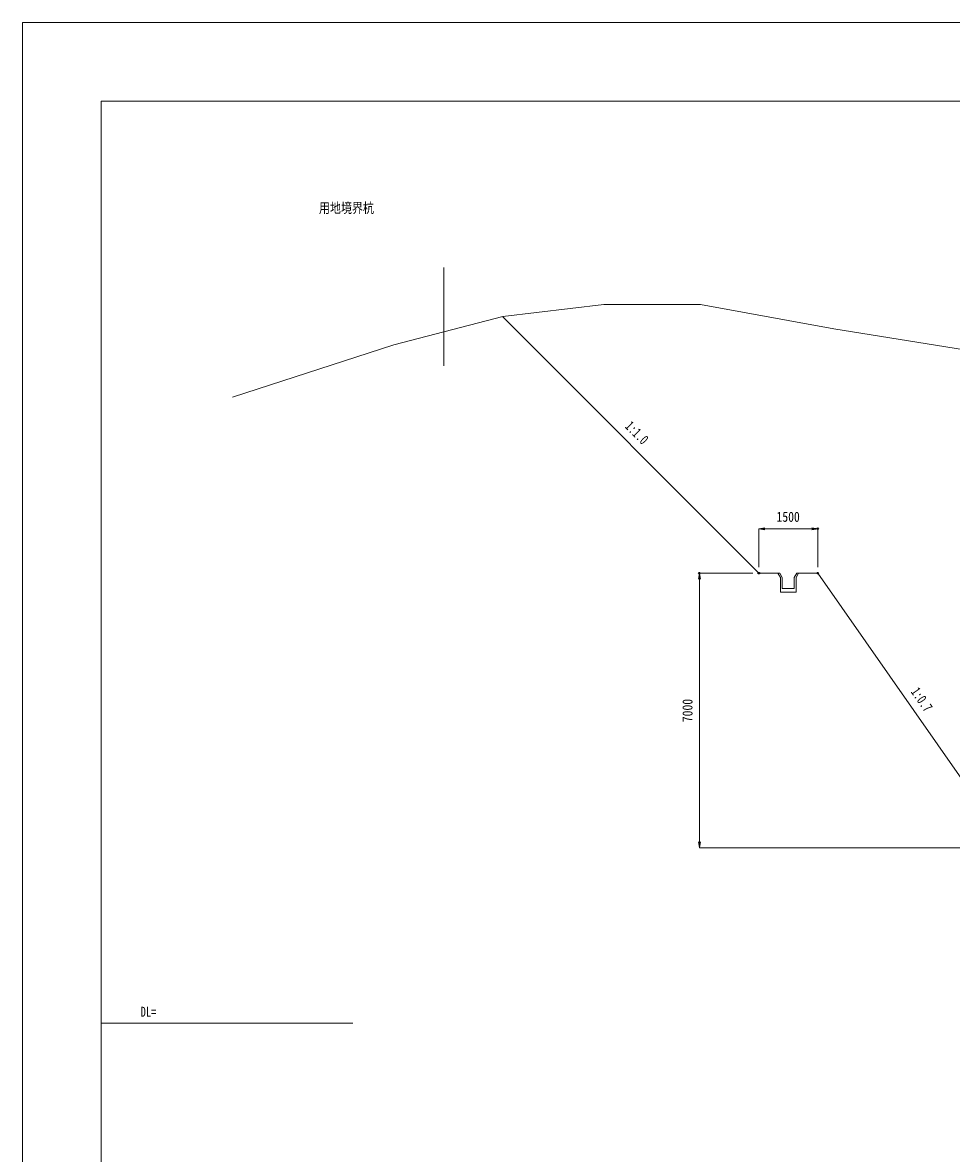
# Model space of a CAD drawing. Units: millimetres, scale not verified. Extents: x -42050 to 42050, y -32200 to 29700.
# Drawn here: x -42050 to -18362, y 874 to 29700 of the extents above; entities that cross this region are included whole.
import ezdxf
from ezdxf.enums import TextEntityAlignment as Align

# ---------------------------------------------------------------- set-up
doc = ezdxf.new("R2010")
doc.units = ezdxf.units.MM
doc.header["$LTSCALE"] = 200
doc.header["$PDMODE"] = 32
doc.header["$PDSIZE"] = 40
for name, color, linetype, lineweight in [('0-0_0', 7, 'Continuous', 18), ('0-2_D-TTL', 2, 'Continuous', 18), ('0-6_D-BGD', 7, 'Continuous', 18), ('0-7_D-BMK', 2, 'Continuous', 18), ('0-8_D-BMK-ROW', 30, 'Continuous', 18), ('0-9_D-BMK-HTXT', 7, 'Continuous', 18), ('0-A_D-STR', 1, 'Continuous', 18), ('0-C_D-STR-STRB', 4, 'Continuous', 18), ('0-D_D-STR-DIM', 7, 'Continuous', 18)]:
    doc.layers.add(name, color=color, linetype=linetype, lineweight=lineweight)
doc.layers.add('0-1_DEFPOINTS', color=7, linetype='Continuous')
doc.layers.add('0-E_D-STR-TXT', color=7, linetype='Continuous')
doc.styles.add('ＭＳ ゴシック', font='')
doc.styles.get('ＭＳ ゴシック').set_extended_font_data('MS Gothic')

# ---------------------------------------------------------------- blocks, each defined once
blk = doc.blocks.new('open_arrow_20')
at = {"layer": '0-0_0'}
blk.add_line((0, 0), (-1, 0), dxfattribs=at)
blk.add_lwpolyline([(-7.5, 1.25), (0, 0), (-7.5, -1.25)], dxfattribs=at)
blk = doc.blocks.new('D85')
at = {"layer": '0-1_DEFPOINTS'}
for p in [(17261.9, 45366.3), (18778, 45366.3), (25178, 38366.3)]:
    blk.add_point(p, dxfattribs=at)
at = {"layer": '0-D_D-STR-DIM'}
for p, q in [((18628, 45366.3), (17261.9, 45366.3)), ((17261.9, 38386.3), (17261.9, 45346.3)), ((25028, 38366.3), (17261.9, 38366.3))]:
    blk.add_line(p, q, dxfattribs=at)
at = {"layer": '0-D_D-STR-DIM', "xscale": 20, "yscale": 20}
for p, rotation in [((17261.9, 45366.3), 90), ((17261.9, 38366.3), 270)]:
    blk.add_blockref('open_arrow_20', p, dxfattribs=dict(at, rotation=rotation))
at = {"layer": '0-D_D-STR-DIM', "style": 'ＭＳ ゴシック', "width": 0.85}
blk.add_text('7000', height=256.6, rotation=90, dxfattribs=at).set_placement((17161.9, 41566.5), align=Align.BOTTOM_LEFT)
blk = doc.blocks.new('D87')
at = {"layer": '0-1_DEFPOINTS'}
for p in [(20278, 46497.1), (18778, 45366.3), (20278, 45366.3)]:
    blk.add_point(p, dxfattribs=at)
at = {"layer": '0-D_D-STR-DIM'}
for p, q in [((18778, 45516.3), (18778, 46497.1)), ((18798, 46497.1), (20258, 46497.1)), ((20278, 45516.3), (20278, 46497.1))]:
    blk.add_line(p, q, dxfattribs=at)
at = {"layer": '0-D_D-STR-DIM', "xscale": 20, "yscale": 20, "rotation": 180}
blk.add_blockref('open_arrow_20', (18778, 46497.1), dxfattribs=at)
at = {"layer": '0-D_D-STR-DIM', "xscale": 20, "yscale": 20}
blk.add_blockref('open_arrow_20', (20278, 46497.1), dxfattribs=at)
at = {"layer": '0-D_D-STR-DIM', "style": 'ＭＳ ゴシック', "width": 0.85}
blk.add_text('1500', height=256.6, dxfattribs=at).set_placement((19228.2, 46597.1), align=Align.BOTTOM_LEFT)

msp = doc.modelspace()

# ---------------------------------------------------------------- linework, layer by layer
at = {"layer": '0-0_0'}
msp.add_lwpolyline([(-42050, -29700), (42050, -29700), (42050, 29700), (-42050, 29700)], close=True, dxfattribs=at)
at = {"layer": '0-2_D-TTL'}
for p, q in [((-40050, 27700), (-40050, -27700)), ((40050, 27700), (-39050, 27700))]:
    msp.add_line(p, q, dxfattribs=at)
msp.add_lwpolyline([(-40050, 27700), (40050, 27700), (40050, -27700)], dxfattribs=at)
at = {"layer": '0-6_D-BGD'}
msp.add_lwpolyline([(-36700.9, 20147.8), (-32582.6, 21485.6), (-29802.8, 22206), (-27228.9, 22514.7), (-24758, 22514.7), (-21360.4, 21897.3), (-17551.1, 21279.8), (-15183.1, 21074), (-9829.4, 20868.2), (-5402.2, 21794.4), (-563.3, 22514.7), (3143.1, 22617.6), (7055.4, 22617.6), (10761.9, 22617.6), (14056.4, 22823.5), (17145.1, 23132.2), (20233.8, 23852.6), (22910.7, 24470), (25381.6, 24675.9), (28264.4, 25396.2), (30735.3, 26425.3), (33927, 26631.2), (36295, 27145.7), (38251.1, 26631.2)], dxfattribs=at)
at = {"layer": '0-7_D-BMK'}
msp.add_line((-40050, 4196.6), (-33626.5, 4196.6), dxfattribs=at)
at = {"layer": '0-8_D-BMK-ROW'}
msp.add_line((-31309.9, 20954.2), (-31309.9, 23454.2), dxfattribs=at)
at = {"layer": '0-A_D-STR'}
for p, q in [((-23272, 15666.3), (-29809.9, 22204.2)), ((-22737.4, 15666.3), (-23272, 15666.3))]:
    msp.add_line(p, q, dxfattribs=at)
msp.add_lwpolyline([(-16872, 8666.3), (-21772, 15666.3), (-22306.6, 15666.3)], dxfattribs=at)
at = {"layer": '0-C_D-STR-STRB'}
for points in [[(-22259.7, 15666.3), (-22322.5, 15551.3), (-22322.5, 15181.2), (-22721.5, 15181.2), (-22721.5, 15551.3), (-22784.3, 15666.3)], [(-22306.6, 15666.3), (-22369.4, 15551.3), (-22369.4, 15278.4), (-22674.6, 15278.4), (-22674.6, 15551.3), (-22737.4, 15666.3)]]:
    msp.add_lwpolyline(points, dxfattribs=at)

# ---------------------------------------------------------------- block references
at = {"layer": '0-D_D-STR-DIM'}
for name in ['D87', 'D85']:
    msp.add_blockref(name, (-42050, -29700), dxfattribs=at)

# ---------------------------------------------------------------- texts
at = {"layer": '0-9_D-BMK-HTXT', "style": 'ＭＳ ゴシック'}
for s, width, p in [('用地境界杭', 0.8, (-34490.6, 24770.8)), ('DL=', 0.75, (-39037, 4279.6))]:
    msp.add_text(s, height=256.6, dxfattribs=dict(at, width=width)).set_placement(p, align=Align.BOTTOM_LEFT)
at = {"layer": '0-E_D-STR-TXT', "style": 'ＭＳ ゴシック', "width": 0.75}
for s, rotation, p in [('1:1.0', 314.961, (-26758.1, 19334)), ('1:0.7', 304.992, (-19470.5, 12596.4))]:
    msp.add_text(s, height=256.6, rotation=rotation, dxfattribs=at).set_placement(p, align=Align.BOTTOM_LEFT)

doc.saveas('drawing.dxf')
